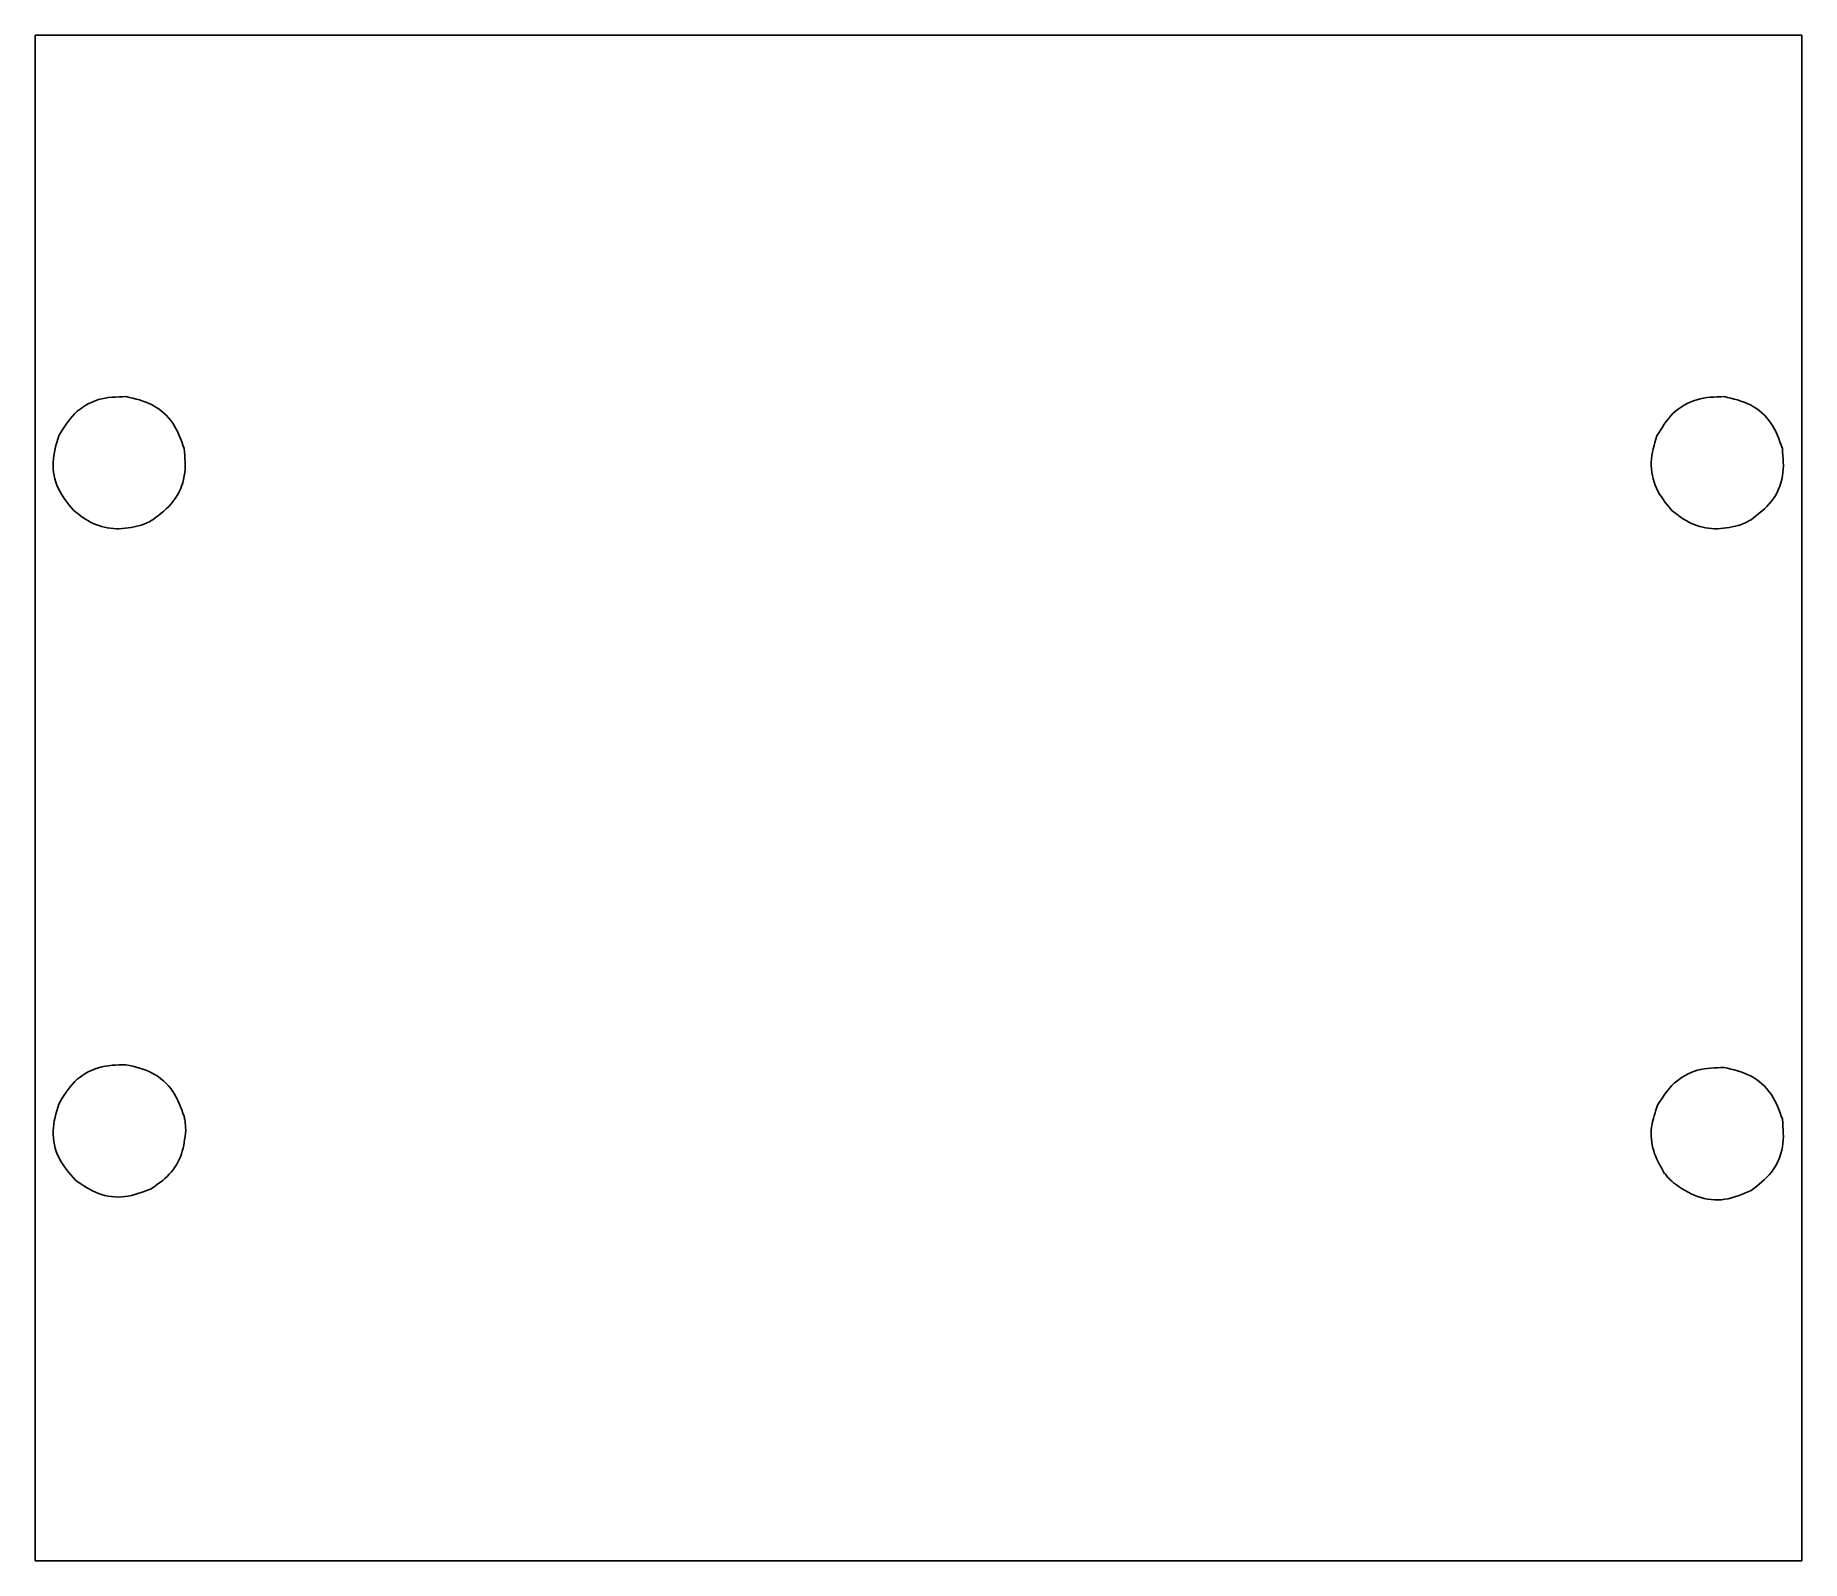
# Model space of a CAD drawing. Extents: x -244 to -119, y 41 to 149.
import ezdxf

# ---------------------------------------------------------------- set-up
doc = ezdxf.new("R2010")
doc.units = 0
doc.layers.add('Layer_1', color=7, linetype='CONTINUOUS')

msp = doc.modelspace()

# ---------------------------------------------------------------- linework, layer by layer
at = {"layer": 'Layer_1', "color": 7}
for p, q in [((-119.20761, 149.276936), (-244.207609, 149.276936)), ((-244.207609, 149.276936), (-244.207609, 41.276932)), ((-119.20761, 41.276932), (-119.20761, 149.276936)), ((-236.806562, 114.562047), (-236.806562, 114.562047)), ((-123.70656, 114.562033), (-123.70656, 114.562033)), ((-233.564168, 71.727411), (-233.564168, 71.727411)), ((-128.954671, 68.768577), (-128.954671, 68.768577)), ((-244.207609, 41.276932), (-119.20761, 41.276932))]:
    msp.add_line(p, q, dxfattribs=at)
for points in [[(-241.416575, 122.494736), (-240.951755, 122.95081), (-240.357965, 123.298121), (-239.73262, 123.479875)], [(-239.73262, 123.479875), (-239.107416, 123.661595), (-238.450665, 123.677828), (-237.793914, 123.694062)], [(-237.793914, 123.694062), (-237.1533, 123.54918), (-236.512687, 123.404298), (-235.935591, 123.103308)], [(-235.935591, 123.103308), (-235.358212, 122.802169), (-234.844412, 122.344763), (-234.478302, 121.806184)], [(-128.316578, 122.494538), (-127.851758, 122.950604), (-127.257968, 123.297909), (-126.632623, 123.479657)], [(-126.632623, 123.479657), (-126.007413, 123.661372), (-125.350662, 123.677608), (-124.693909, 123.693844)], [(-124.693909, 123.693844), (-124.053304, 123.54896), (-123.412685, 123.404081), (-122.835588, 123.103102)], [(-122.835588, 123.103102), (-122.258209, 122.801971), (-121.744399, 122.344576), (-121.378297, 121.806006)], [(-242.552672, 120.909866), (-242.21692, 121.474372), (-241.881166, 122.038879), (-241.416575, 122.494736)], [(-234.478302, 121.806184), (-234.112283, 121.267724), (-233.893896, 120.648116), (-233.675507, 120.028503)], [(-129.452675, 120.909705), (-129.116926, 121.474203), (-128.781167, 122.038696), (-128.316578, 122.494538)], [(-121.378297, 121.806006), (-121.012277, 121.267563), (-120.793888, 120.647964), (-120.575499, 120.028365)], [(-242.948155, 119.061477), (-242.920723, 119.691769), (-242.736697, 120.300816), (-242.552672, 120.909866)], [(-233.675507, 120.028503), (-233.61534, 119.374456), (-233.55517, 118.720406), (-233.663061, 118.078525)], [(-129.848156, 119.061364), (-129.820724, 119.69164), (-129.636701, 120.300669), (-129.452675, 120.909705)], [(-120.575499, 120.028365), (-120.515335, 119.374337), (-120.455168, 118.720298), (-120.563025, 118.078438)], [(-242.580767, 117.206983), (-242.846369, 117.779423), (-242.97559, 118.43108), (-242.948155, 119.061477)], [(-129.48077, 117.206916), (-129.746367, 117.779347), (-129.87559, 118.430981), (-129.848156, 119.061364)], [(-233.663061, 118.078525), (-233.771036, 117.436328), (-234.047278, 116.806318), (-234.446349, 116.291689)], [(-120.563025, 118.078438), (-120.671, 117.436255), (-120.947242, 116.806256), (-121.34631, 116.291635)], [(-241.511746, 115.648634), (-241.913514, 116.141707), (-242.315278, 116.634769), (-242.580767, 117.206983)], [(-234.446349, 116.291689), (-234.845332, 115.777175), (-235.367099, 115.377989), (-235.888869, 114.978797)], [(-128.411755, 115.648597), (-128.813518, 116.141659), (-129.215278, 116.63471), (-129.48077, 117.206916)], [(-121.34631, 116.291635), (-121.745293, 115.777133), (-122.267063, 115.377958), (-122.788832, 114.97878)], [(-240.111466, 114.717408), (-240.619441, 114.955606), (-241.0656, 115.302122), (-241.511746, 115.648634)], [(-127.01147, 114.7174), (-127.519441, 114.955592), (-127.965601, 115.302096), (-128.411755, 115.648597)], [(-238.473925, 114.341618), (-239.034738, 114.349576), (-239.603955, 114.479433), (-240.111466, 114.717408)], [(-236.806562, 114.562047), (-237.359546, 114.447846), (-237.912529, 114.333654), (-238.473925, 114.341618)], [(-236.490747, 114.678323), (-236.5948, 114.636393), (-236.700681, 114.599219), (-236.806562, 114.562047)], [(-236.18446, 114.817809), (-236.284462, 114.766935), (-236.386695, 114.720253), (-236.490747, 114.678323)], [(-235.888908, 114.978797), (-235.986684, 114.923738), (-236.084457, 114.868679), (-236.18446, 114.817809)], [(-125.37392, 114.341615), (-125.934738, 114.349574), (-126.503958, 114.479427), (-127.01147, 114.7174)], [(-123.70656, 114.562033), (-124.259543, 114.447843), (-124.812521, 114.333654), (-125.37392, 114.341615)], [(-123.390745, 114.678315), (-123.494797, 114.636382), (-123.600681, 114.599211), (-123.70656, 114.562033)], [(-123.084457, 114.817794), (-123.18446, 114.76693), (-123.286689, 114.720239), (-123.390745, 114.678315)], [(-122.788903, 114.97878), (-122.886684, 114.923718), (-122.984458, 114.868665), (-123.084457, 114.817794)], [(-239.733034, 76.180082), (-239.107929, 76.361802), (-238.45128, 76.378036), (-237.794625, 76.394272)], [(-237.794625, 76.394272), (-237.154116, 76.249387), (-236.513601, 76.104503), (-235.936604, 75.803519)], [(-242.552615, 73.610161), (-242.216917, 74.174634), (-241.88122, 74.739106), (-241.416702, 75.194946)], [(-241.416702, 75.194946), (-240.951964, 75.651011), (-240.358278, 75.998325), (-239.733034, 76.180082)], [(-235.936604, 75.803519), (-235.359318, 75.502385), (-234.845612, 75.044993), (-234.479569, 74.506434)], [(-129.375309, 73.579035), (-129.030547, 74.113501), (-128.685775, 74.647974), (-128.223617, 75.077304)], [(-128.223617, 75.077304), (-127.76128, 75.506801), (-127.181458, 75.831075), (-126.573441, 75.999787)], [(-126.573441, 75.999787), (-125.96552, 76.168469), (-125.329411, 76.181648), (-124.693302, 76.194825)], [(-124.693302, 76.194825), (-124.052677, 76.049938), (-123.41205, 75.905054), (-122.834953, 75.604064)], [(-122.834953, 75.604064), (-122.257566, 75.302924), (-121.743764, 74.845518), (-121.377662, 74.306951)], [(-234.479569, 74.506434), (-234.113609, 73.967999), (-233.895248, 73.348434), (-233.676893, 72.728866)], [(-121.377662, 74.306951), (-121.01164, 73.768499), (-120.793245, 73.148922), (-120.57485, 72.52934)], [(-242.947924, 71.700247), (-242.927519, 72.350976), (-242.740081, 72.980563), (-242.552615, 73.610161)], [(-233.676893, 72.728866), (-233.654767, 72.618869), (-233.632615, 72.508876), (-233.615143, 72.39805)], [(-129.82816, 71.959587), (-129.758615, 72.516279), (-129.566964, 73.047658), (-129.375309, 73.579035)], [(-120.57485, 72.52934), (-120.51468, 71.875327), (-120.45451, 71.221313), (-120.562376, 70.579472)], [(-242.531457, 69.794392), (-242.821514, 70.377365), (-242.968303, 71.049378), (-242.947924, 71.700247)], [(-233.564168, 71.727411), (-233.626437, 71.166249), (-233.688707, 70.605078), (-233.86973, 70.073643)], [(-233.615143, 72.39805), (-233.597729, 72.287233), (-233.584866, 72.175591), (-233.577153, 72.063679)], [(-233.577153, 72.063679), (-233.56942, 71.951769), (-233.566767, 71.839595), (-233.564142, 71.727411)], [(-129.679519, 70.286153), (-129.845249, 70.821949), (-129.897643, 71.403403), (-129.82816, 71.959587)], [(-233.86973, 70.073643), (-234.050555, 69.542774), (-234.349885, 69.041576), (-234.73296, 68.632461)], [(-128.954671, 68.768577), (-129.234136, 69.259183), (-129.513612, 69.749793), (-129.679519, 70.286153)], [(-120.562376, 70.579472), (-120.670343, 69.93731), (-120.946582, 69.307333), (-121.345661, 68.792729)], [(-241.375469, 68.224252), (-241.808502, 68.717988), (-242.241544, 69.211711), (-242.531457, 69.794392)], [(-128.746496, 68.50416), (-128.818524, 68.590161), (-128.886599, 68.679369), (-128.954671, 68.768577)], [(-121.345661, 68.792729), (-121.744655, 68.278255), (-122.266436, 67.879105), (-122.78822, 67.479958)], [(-239.740048, 67.277001), (-240.330914, 67.49784), (-240.853194, 67.861043), (-241.375469, 68.224252)], [(-236.051028, 67.58851), (-236.644005, 67.358775), (-237.236991, 67.129043), (-237.863137, 67.053365)], [(-234.73296, 68.632461), (-235.11639, 68.222973), (-235.583707, 67.905741), (-236.051028, 67.58851)], [(-128.519208, 68.255971), (-128.598476, 68.335354), (-128.67447, 68.418155), (-128.746496, 68.50416)], [(-128.274772, 68.024639), (-128.357348, 68.100607), (-128.439923, 68.176587), (-128.519208, 68.255971)], [(-126.580389, 67.058409), (-127.193009, 67.278875), (-127.733891, 67.651756), (-128.274772, 68.024639)], [(-237.863137, 67.053365), (-238.489518, 66.977656), (-239.149091, 67.055905), (-239.740048, 67.277001)], [(-124.638966, 66.865609), (-125.283087, 66.769859), (-125.967628, 66.837894), (-126.580389, 67.058409)], [(-122.788279, 67.479958), (-123.391718, 67.220633), (-123.995163, 66.96131), (-124.638966, 66.865609)]]:
    msp.add_open_spline(points, degree=3, dxfattribs=at)

doc.saveas('drawing.dxf')
